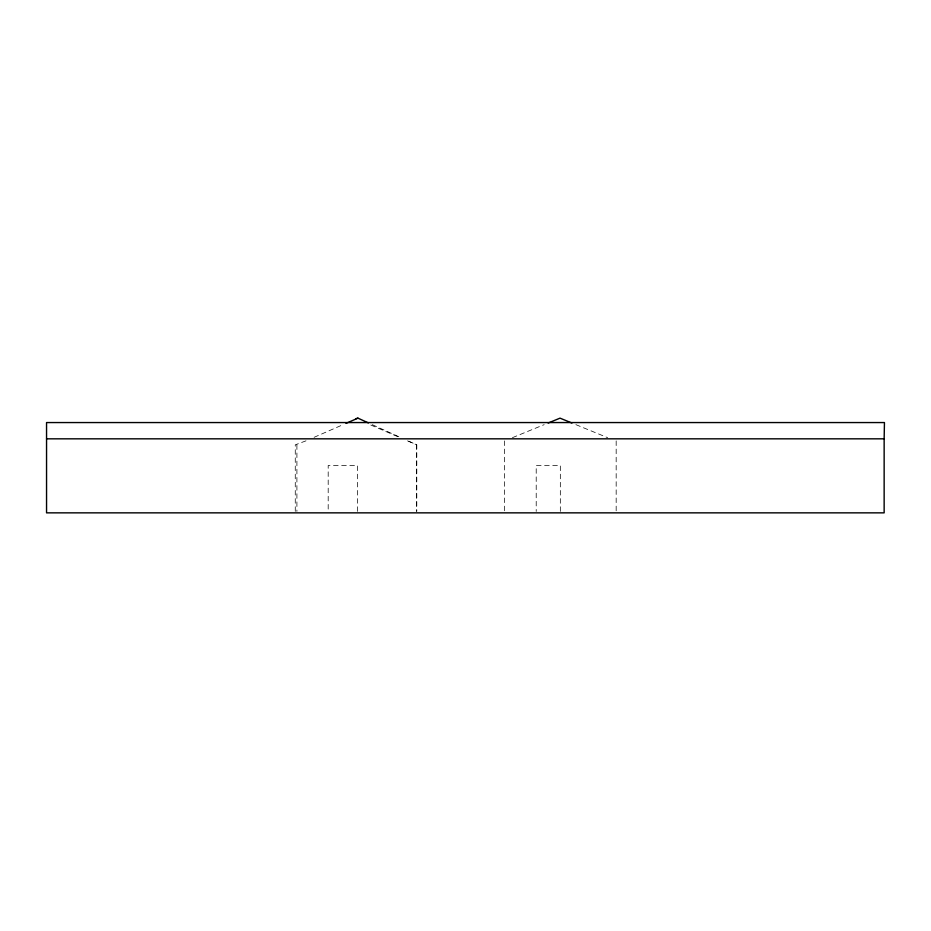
<?xml version="1.0" encoding="UTF-8"?>
<svg xmlns="http://www.w3.org/2000/svg" width="931" height="931" viewBox="0 0 931 931"><rect width="100%" height="100%" fill="white"/><g stroke="black" fill="none" stroke-linecap="round" stroke-linejoin="round"><path stroke-width="0.7" stroke-dasharray="4.66 3.49" d="M295.267 511.398L295.267 444.832L306.159 440.782M314.096 437.314L343.341 424.536M512.434 437.663L544.17 424.652M408.86 441.271L416.751 444.832L416.751 511.398M575.905 424.652L607.629 437.663M370.841 425.036L399.69 437.477M407.569 440.875L416.751 444.832M372.295 424.676L401.028 437.71M616.171 440.922L616.171 511.41M560.334 511.41L560.334 465.442L536.209 465.442L536.209 511.41M504.509 440.922L504.509 511.41M416.692 444.832L416.692 511.398M357.457 511.41L357.457 465.5L328.189 465.5L328.189 511.41M296.908 444.832L296.908 511.398"/><path stroke-width="1.4" d="M884.147 438.827L884.45 422.558L46.55 422.558L46.55 512.853L884.147 512.853L884.147 438.827L46.55 438.827M345.995 423.372L357.935 418.147L368.373 422.895M548.138 423.035L560.031 418.147L571.937 423.035M356.003 418.647L357.935 418.147"/></g></svg>
